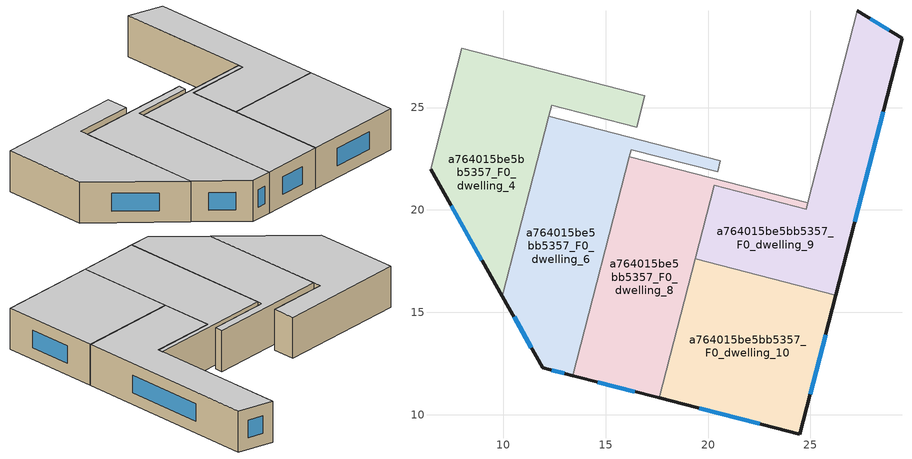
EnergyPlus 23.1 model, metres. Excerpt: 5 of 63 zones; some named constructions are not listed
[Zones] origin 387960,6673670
a764015be5bb5357_F0_dwelling_10
 floor ground (EU_floor_Construction): 26.23,15.85 24.48,9.05 17.62,10.82 19.37,17.62 z0
 wall outside (EU_wall_Construction): 17.62,10.82 24.48,9.05 26.23,15.85 z0:3
 wall to a764015be5bb5357_F0_dwelling_9 (EU_wall_Construction): 26.23,15.85 19.37,17.62 z0:3
 wall to a764015be5bb5357_F0_dwelling_8 (EU_wall_Construction): 19.37,17.62 17.62,10.82 z0:3
 window (EU_Window_Construction): 24.98,11 25.73,13.91 / 19.58,10.32 22.52,9.56 z0.86:2.14
 ceiling to a764015be5bb5357_F1_dwelling_10 (EU_floor_Construction): 24.48,9.05 26.23,15.85 19.37,17.62 17.62,10.82 z3
a764015be5bb5357_F0_dwelling_4
 floor ground (EU_floor_Construction): 16.92,25.58 16.52,24.05 12.37,25.12 9.96,15.78 6.45,21.98 7.97,27.89 z0
 wall outside (EU_wall_Construction): 6.45,21.98 9.96,15.78 z0:3
 wall to a764015be5bb5357_F0_dwelling_3 (EU_wall_Construction): 16.92,25.58 7.97,27.89 z0:3
 wall to a764015be5bb5357_F0_dwelling_5 (EU_wall_Construction): 12.23,24.57 12.37,25.12 16.52,24.05 16.92,25.58 z0:3
 wall to a764015be5bb5357_F0_dwelling_1 (EU_wall_Construction): 7.97,27.89 6.45,21.98 z0:3
 wall to a764015be5bb5357_F0_dwelling_6 (EU_wall_Construction): 9.96,15.78 12.23,24.56 z0:3
 window (EU_Window_Construction): 7.45,20.21 8.96,17.55 z0.86:2.14
 ceiling to a764015be5bb5357_F1_dwelling_4 (EU_floor_Construction): 9.96,15.78 12.37,25.12 16.52,24.05 16.92,25.58 7.97,27.89 6.45,21.98 z3
a764015be5bb5357_F0_dwelling_6
 floor ground (EU_floor_Construction): 20.61,22.41 20.47,21.86 16.24,22.95 16.15,22.61 13.4,11.91 11.94,12.29 9.96,15.78 12.23,24.57 z0
 wall outside (EU_wall_Construction): 9.96,15.78 11.94,12.29 13.4,11.91 z0:3
 wall to a764015be5bb5357_F0_dwelling_5 (EU_wall_Construction): 20.61,22.41 12.23,24.57 z0:3
 wall to a764015be5bb5357_F0_dwelling_7 (EU_wall_Construction): 16.15,22.61 16.24,22.95 20.47,21.86 20.61,22.4 z0:3
 wall to a764015be5bb5357_F0_dwelling_8 (EU_wall_Construction): 13.4,11.91 16.15,22.61 z0:3
 window (EU_Window_Construction): 12.36,12.18 12.98,12.02 / 10.53,14.78 11.38,13.28 z0.86:2.14
 ceiling to a764015be5bb5357_F1_dwelling_6 (EU_floor_Construction): 13.4,11.91 16.15,22.61 16.24,22.95 20.47,21.86 20.61,22.41 12.23,24.57 9.96,15.78 11.94,12.29 z3
a764015be5bb5357_F0_dwelling_8
 floor ground (EU_floor_Construction): 24.87,20.36 24.79,20.04 20.29,21.2 17.62,10.82 13.4,11.91 16.15,22.61 z0
 wall outside (EU_wall_Construction): 13.4,11.91 17.62,10.82 z0:3
 wall to a764015be5bb5357_F0_dwelling_7 (EU_wall_Construction): 24.87,20.36 16.15,22.61 z0:3
 wall to a764015be5bb5357_F0_dwelling_9 (EU_wall_Construction): 19.37,17.62 20.29,21.2 24.79,20.04 24.87,20.36 z0:3
 window (EU_Window_Construction): 14.6,11.6 16.41,11.13 z0.86:2.14
 ceiling to a764015be5bb5357_F1_dwelling_8 (EU_floor_Construction): 17.62,10.82 20.29,21.2 24.79,20.04 24.87,20.36 16.15,22.61 13.4,11.91 z3
a764015be5bb5357_F0_dwelling_9
 floor ground (EU_floor_Construction): 29.47,28.39 26.23,15.85 19.37,17.62 20.29,21.2 24.79,20.04 27.29,29.72 z0
 wall outside (EU_wall_Construction): 26.23,15.85 29.47,28.39 27.29,29.72 z0:3
 wall to a764015be5bb5357_F0_dwelling_7 (EU_wall_Construction): 27.29,29.72 24.87,20.36 z0:3
 window (EU_Window_Construction): 28.84,28.77 27.91,29.34 / 27.16,19.43 28.54,24.81 z0.86:2.14
 ceiling to a764015be5bb5357_F1_dwelling_9 (EU_floor_Construction): 26.23,15.85 29.47,28.39 27.29,29.72 24.79,20.04 20.29,21.2 19.37,17.62 z3
[SCHEDULE:FILE] Column Number=1; Rows to Skip at Top=0; Number of Hours of Data=8760; Column Separator=Comma; Interpolate to Timestep=No; Minutes per Item=60; Adjust Schedule for Daylight Savings=Yes
Name | File
EU_Step8_GainSchedule_a764015be5bb5357_F2_dwelling_5_f000 | ../../schedules/a764015be5bb5357/a764015be5bb5357_F2_dwelling_5_f000_gain.csv
EU_Step8_GainSchedule_a764015be5bb5357_F2_dwelling_6_f000 | ../../schedules/a764015be5bb5357/a764015be5bb5357_F2_dwelling_6_f000_gain.csv
EU_Step8_GainSchedule_a764015be5bb5357_F2_dwelling_7_f000 | ../../schedules/a764015be5bb5357/a764015be5bb5357_F2_dwelling_7_f000_gain.csv
EU_Step8_GainSchedule_a764015be5bb5357_F2_dwelling_8_f000 | ../../schedules/a764015be5bb5357/a764015be5bb5357_F2_dwelling_8_f000_gain.csv
EU_Step8_GainSchedule_a764015be5bb5357_F2_dwelling_9_f000 | ../../schedules/a764015be5bb5357/a764015be5bb5357_F2_dwelling_9_f000_gain.csv
EU_Step8_GainSchedule_a764015be5bb5357_F2_dwelling_10_f000 | ../../schedules/a764015be5bb5357/a764015be5bb5357_F2_dwelling_10_f000_gain.csv
